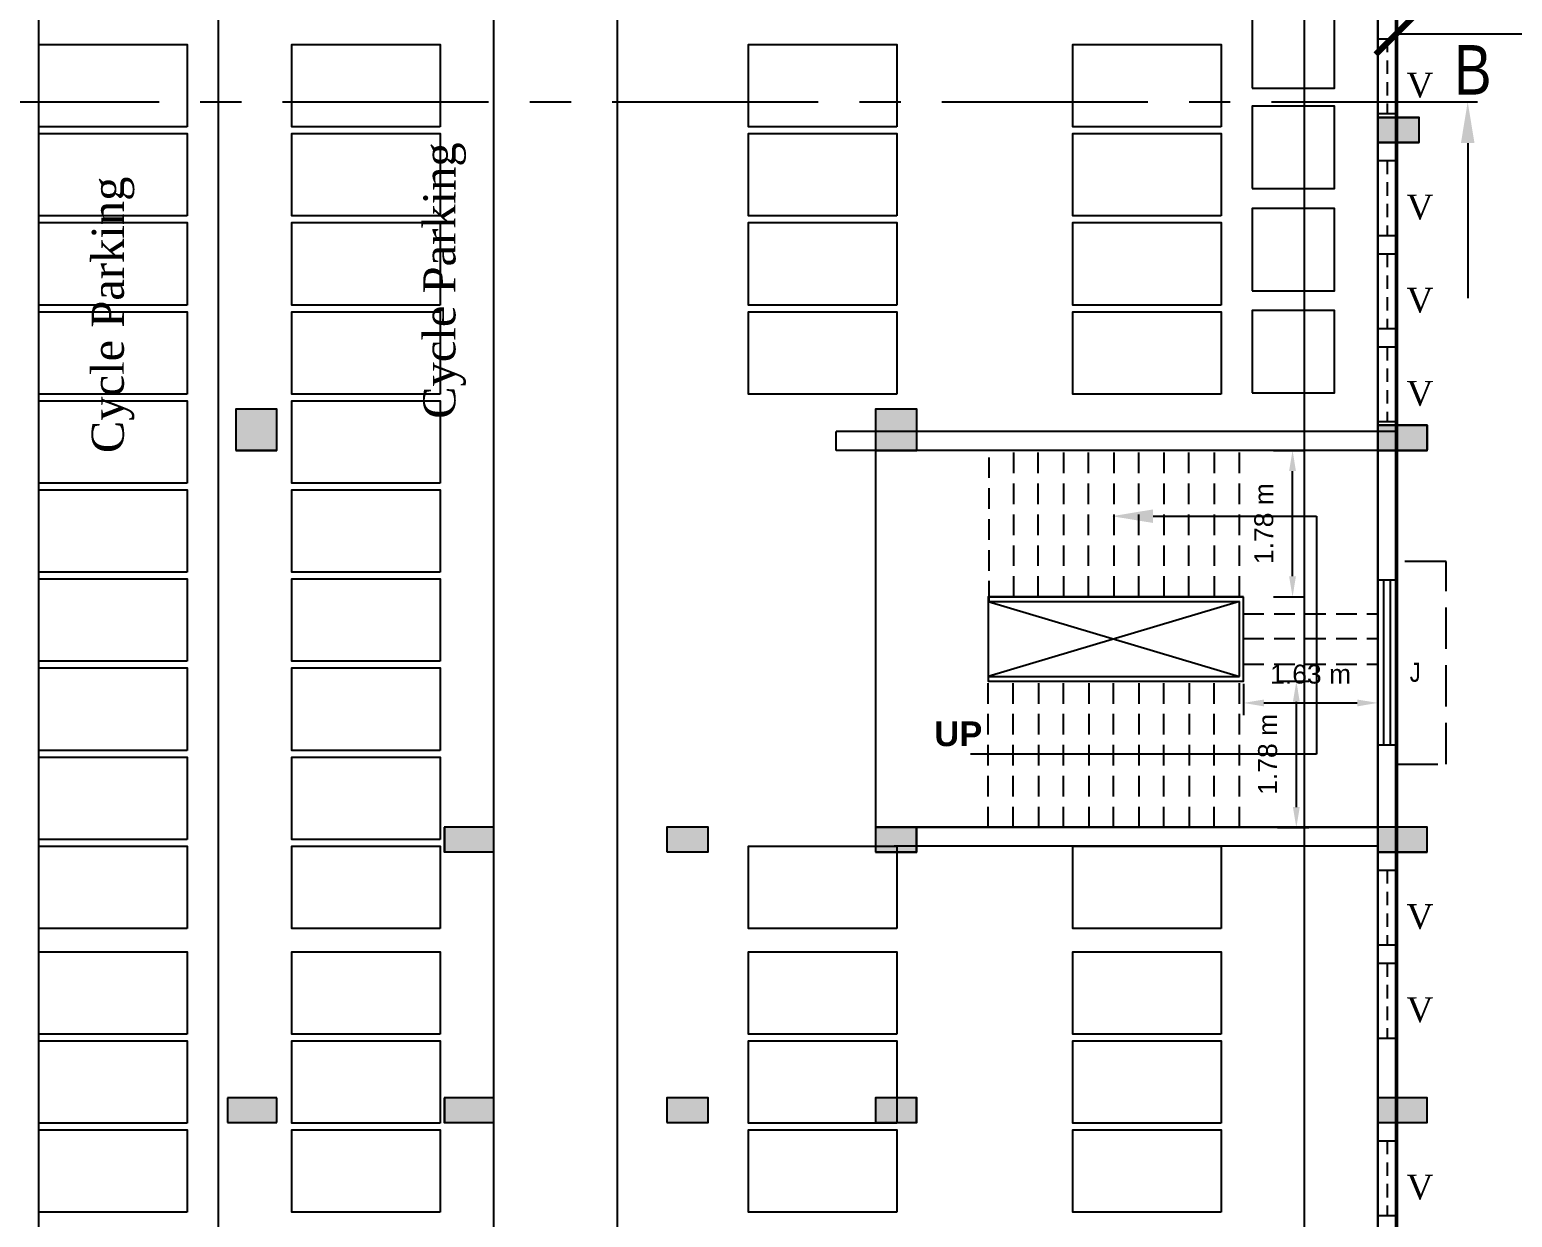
# Model space of a CAD drawing. Header units: metres. Extents: x 789 to 1127, y 8 to 183.
# Drawn here: x 826.56 to 844.56, y 93.57 to 107.98 of the extents above; entities that cross this region are included whole.
import ezdxf
from ezdxf import colors
from ezdxf.entities.mleader import LeaderData, LeaderLine
from ezdxf.math import Vec2, Vec3

# ---------------------------------------------------------------- set-up
doc = ezdxf.new("R2010")
doc.units = ezdxf.units.M
doc.header["$MEASUREMENT"] = 0
doc.header["$PDMODE"] = 96
for name, pattern in [('CABLIN', [0.35, 0.25, -0.1]), ('CENTER', [2, 1.25, -0.25, 0.25, -0.25]), ('HIDDEN', [0.375, 0.25, -0.125])]:
    doc.linetypes.add(name, pattern=pattern)
for name, color, linetype in [('Area', 3, 'Continuous'), ('Bldg', 44, 'Continuous'), ('BLK_1_FLR_0_DRINKING_WATER', 7, 'Continuous'), ('BLK_1_LVL_0_BLDG_FOOT_PRINT', 1, 'Continuous'), ('BLK_1_LVL_0_SIDE_SETBACK2', 102, 'Continuous'), ('C-ANNO-TABL', 10, 'Continuous'), ('ED', 30, 'Continuous'), ('norms', 4, 'Continuous'), ('PER_AISLE_WIDTH', 5, 'Continuous'), ('railing', 14, 'Continuous'), ('T E X T', 7, 'Continuous'), ('text', 7, 'Continuous'), ('TEXT1', 7, 'Continuous'), ('W A L L', 125, 'Continuous'), ('wall1', 125, 'Continuous')]:
    doc.layers.add(name, color=color, linetype=linetype)
for name, color, linetype, plot in [('BLK_1_COVERED_AREA', 140, 'Continuous', False), ('BLK_1_FLR_0_BLT_UP_AREA', 26, 'Continuous', False), ('BLK_1_MAX_HEIGHT_CAL_SET_BACK', 6, 'Continuous', False), ('TWO_WHEELER_PARKING', 2, 'Continuous', False)]:
    doc.layers.add(name, color=color, linetype=linetype, plot=plot)
doc.styles.add('GD', font='GOTHIC.TTF')
doc.styles.add('PDF Arial Bold', font='arialbd.ttf')
doc.styles.add('S', font='swiss.ttf')
doc.styles.get("Standard").update_dxf_attribs({"font": 'BOOKOS.TTF'})
doc.styles.add('style1', font='romantic.ttf')
doc.styles.add('swc', font='swissc.ttf', dxfattribs={"height": 250})
doc.dimstyles.new('Copy of 1-100-ID', dxfattribs={"dimtxt": 0.6, "dimasz": 0.5, "dimexe": 0, "dimexo": 0, "dimgap": 0.15, "dimtad": 1, "dimzin": 3, "dimdsep": 46, "dimtxsty": 'GD', "dimblk": 'ARCHTICK', "dimcen": 0, "dimse1": 1, "dimse2": 1, "dimclrd": 252, "dimclrt": 3, "dimadec": 0, "dimazin": 0, "dimtfac": 1, "dimtix": 1, "dimtmove": 2, "dimatfit": 3, "dimldrblk": 'ARCHTICK', "dimfxl": 0, "dimtolj": 1, "dimtzin": 0, "dimarcsym": 0})
doc.dimstyles.new('METRIC', dxfattribs={"dimtxt": 0.45, "dimasz": 0.25, "dimexe": 0.15, "dimexo": 0.15, "dimgap": 0.15, "dimtad": 1, "dimzin": 0, "dimdsep": 46, "dimtxsty": 'S', "dimcen": 0, "dimclrd": 1, "dimclre": 1, "dimclrt": 5, "dimadec": 0, "dimazin": 2, "dimtfac": 1, "dimtix": 1, "dimtofl": 0, "dimtmove": 1, "dimatfit": 0, "dimfxl": 0, "dimtolj": 1, "dimtzin": 0, "dimarcsym": 0})
doc.dimstyles.new('STANDARD$0', dxfattribs={"dimtxt": 7, "dimasz": 3, "dimexe": 3, "dimexo": 1, "dimgap": 1.5, "dimtad": 1, "dimdec": 1, "dimzin": 1, "dimdsep": 46, "dimlunit": 4, "dimtxsty": 'Standard', "dimblk": 'OBLIQUE', "dimcen": 0.09375, "dimdle": 1, "dimclrd": 8, "dimclre": 8, "dimclrt": 7, "dimadec": 1, "dimazin": 0, "dimtfac": 1, "dimtdec": 1, "dimtix": 1, "dimtmove": 2, "dimatfit": 3, "dimldrblk": 'ARCHTICK', "dimfxl": 0, "dimfrac": 2, "dimtolj": 1, "dimtzin": 0, "dimarcsym": 0})

# ---------------------------------------------------------------- blocks, each defined once
blk = doc.blocks.new('*D311')
at = {"layer": 'Defpoints', "color": 0, "ltscale": 0.5}
for p in [(841.247, 102.876), (841.89, 102.876), (841.247, 101.099)]:
    blk.add_point(p, dxfattribs=at)
at = {"layer": 'ED', "color": 1, "lineweight": -2, "ltscale": 0.5}
for p, q in [((841.66, 102.876), (842.04, 102.876)), ((841.89, 101.349), (841.89, 102.626)), ((841.66, 101.099), (842.04, 101.099))]:
    blk.add_line(p, q, dxfattribs=at)
at = {"layer": 'ED', "color": 1, "ltscale": 0.5}
for points in [[(841.848, 102.626), (841.931, 102.626), (841.89, 102.876)], [(841.848, 101.349), (841.931, 101.349), (841.89, 101.099)]]:
    blk.add_solid(points, dxfattribs=at)
at = {"layer": 'ED', "lineweight": -2, "ltscale": 0.5, "insert": (841.542, 101.988), "char_height": 0.23, "attachment_point": 5, "rotation": 90, "style": 'S'}
blk.add_mtext('\\A1;1.78 m', dxfattribs=at)
blk = doc.blocks.new('*D312')
at = {"layer": 'Defpoints', "color": 0, "ltscale": 0.5}
for p in [(841.293, 100.893), (842.925, 100.893), (842.925, 99.813)]:
    blk.add_point(p, dxfattribs=at)
at = {"layer": 'ED', "color": 1, "lineweight": -2, "ltscale": 0.5}
for p, q in [((841.293, 100.043), (841.293, 99.663)), ((842.925, 100.043), (842.925, 99.663)), ((841.543, 99.813), (842.675, 99.813))]:
    blk.add_line(p, q, dxfattribs=at)
at = {"layer": 'ED', "color": 1, "ltscale": 0.5}
for points in [[(841.543, 99.854), (841.543, 99.771), (841.293, 99.813)], [(842.675, 99.854), (842.675, 99.771), (842.925, 99.813)]]:
    blk.add_solid(points, dxfattribs=at)
at = {"layer": 'ED', "lineweight": -2, "ltscale": 0.5, "insert": (842.109, 100.161), "char_height": 0.23, "attachment_point": 5, "style": 'S'}
blk.add_mtext('\\A1;1.63 m', dxfattribs=at)
blk = doc.blocks.new('*D321')
at = {"layer": 'Defpoints', "color": 0, "ltscale": 0.5}
for p in [(841.293, 100.077), (841.936, 100.077), (841.293, 98.3)]:
    blk.add_point(p, dxfattribs=at)
at = {"layer": 'ED', "color": 1, "lineweight": -2, "ltscale": 0.5}
for p, q in [((841.706, 100.077), (842.086, 100.077)), ((841.936, 98.55), (841.936, 99.827)), ((841.706, 98.3), (842.086, 98.3))]:
    blk.add_line(p, q, dxfattribs=at)
at = {"layer": 'ED', "color": 1, "ltscale": 0.5}
for points in [[(841.894, 99.827), (841.977, 99.827), (841.936, 100.077)], [(841.894, 98.55), (841.977, 98.55), (841.936, 98.3)]]:
    blk.add_solid(points, dxfattribs=at)
at = {"layer": 'ED', "lineweight": -2, "ltscale": 0.5, "insert": (841.588, 99.189), "char_height": 0.23, "attachment_point": 5, "rotation": 90, "style": 'S'}
blk.add_mtext('\\A1;1.78 m', dxfattribs=at)
blk = doc.blocks.new('_Oblique')
at = {"color": 0, "linetype": 'ByBlock', "lineweight": -2}
blk.add_line((-0.5, -0.5), (0.5, 0.5), dxfattribs=at)
blk = doc.blocks.new('*D324')
at = {"layer": 'Defpoints', "color": 0}
for p in [(842.061, 110.42), (842.061, 57.537), (853.541, 57.537)]:
    blk.add_point(p, dxfattribs=at)
at = {"layer": 'ED', "color": 0, "lineweight": -2}
for p, q in [((853.311, 110.42), (853.771, 110.42)), ((853.541, 110.42), (853.541, 57.537)), ((853.311, 57.537), (853.771, 57.537))]:
    blk.add_line(p, q, dxfattribs=at)
at = {"layer": 'ED', "color": 0, "lineweight": -2, "xscale": 0.23, "yscale": 0.23, "zscale": 0.23}
for p, rotation in [((853.541, 110.42), 90), ((853.541, 57.537), 270)]:
    blk.add_blockref('_Oblique', p, dxfattribs=dict(at, rotation=rotation))
at = {"layer": 'ED', "color": 0, "char_height": 0.23, "attachment_point": 5, "rotation": 90}
for s, insert in [('\\A1;52.88', (853.328, 83.978)), ('\\A1;[1.34]', (853.79, 83.978))]:
    blk.add_mtext(s, dxfattribs=dict(at, insert=insert))
blk = doc.blocks.new('*D327')
at = {"layer": 'Defpoints', "color": 0}
for p in [(842.096, 110.65), (854.904, 110.65), (842.096, 57.307)]:
    blk.add_point(p, dxfattribs=at)
at = {"layer": 'ED', "color": 0, "lineweight": -2}
for p, q in [((854.674, 110.65), (855.134, 110.65)), ((854.904, 57.307), (854.904, 110.65)), ((854.674, 57.307), (855.134, 57.307))]:
    blk.add_line(p, q, dxfattribs=at)
at = {"layer": 'ED', "color": 0, "lineweight": -2, "xscale": 0.23, "yscale": 0.23, "zscale": 0.23}
for p, rotation in [((854.904, 110.65), 90), ((854.904, 57.307), 270)]:
    blk.add_blockref('_Oblique', p, dxfattribs=dict(at, rotation=rotation))
at = {"layer": 'ED', "color": 0, "char_height": 0.23, "attachment_point": 5, "rotation": 90}
for s, insert in [('\\A1;53.34', (854.693, 83.978)), ('\\A1;[1.35]', (855.154, 83.978))]:
    blk.add_mtext(s, dxfattribs=dict(at, insert=insert))
blk = doc.blocks.new('45')
h = blk.add_hatch(color=143)
h.dxf.hatch_style = 1
h.paths.add_polyline_path([(11225.636, -3164.898), (11226.136, -3164.898), (11226.136, -3164.598), (11225.636, -3164.598)])
h = blk.add_hatch(color=143)
h.dxf.hatch_style = 1
h.paths.add_polyline_path([(11217.008, -3173.507), (11217.508, -3173.507), (11217.508, -3173.207), (11217.008, -3173.207)])
h = blk.add_hatch(color=143)
h.dxf.hatch_style = 1
h.paths.add_polyline_path([(11219.54, -3173.507), (11220.04, -3173.507), (11220.04, -3173.207), (11219.54, -3173.207)])
h = blk.add_hatch(color=143)
h.dxf.hatch_style = 1
h.paths.add_polyline_path([(11217.008, -3176.788), (11217.508, -3176.788), (11217.508, -3176.488), (11217.008, -3176.488)])
h = blk.add_hatch(color=143)
h.dxf.hatch_style = 1
h.paths.add_polyline_path([(11219.54, -3176.788), (11220.04, -3176.788), (11220.04, -3176.488), (11219.54, -3176.488)])
at = {"layer": 'C-ANNO-TABL'}
h = blk.add_hatch(color=240, dxfattribs=at)
h.dxf.hatch_style = 1
h.paths.add_polyline_path([(11225.636, -3168.335), (11225.636, -3168.635), (11226.237, -3168.635), (11226.237, -3168.335)])
h = blk.add_hatch(color=240, dxfattribs=at)
h.dxf.hatch_style = 1
h.paths.add_polyline_path([(11214.308, -3173.207), (11214.308, -3173.507), (11214.908, -3173.507), (11214.908, -3173.207)])
h = blk.add_hatch(color=240, dxfattribs=at)
h.dxf.hatch_style = 1
h.paths.add_polyline_path([(11225.636, -3173.207), (11225.636, -3173.507), (11226.237, -3173.507), (11226.237, -3173.207)])
h = blk.add_hatch(color=240, dxfattribs=at)
h.dxf.hatch_style = 1
h.paths.add_polyline_path([(11214.308, -3176.488), (11214.308, -3176.788), (11214.908, -3176.788), (11214.908, -3176.488)])
h = blk.add_hatch(color=240, dxfattribs=at)
h.dxf.hatch_style = 1
h.paths.add_polyline_path([(11225.636, -3176.488), (11225.636, -3176.788), (11226.237, -3176.788), (11226.237, -3176.488)])
for points in [[(11225.636, -3164.898), (11226.136, -3164.898), (11226.136, -3164.598), (11225.636, -3164.598)], [(11217.008, -3173.507), (11217.508, -3173.507), (11217.508, -3173.207), (11217.008, -3173.207)], [(11219.54, -3173.507), (11220.04, -3173.507), (11220.04, -3173.207), (11219.54, -3173.207)], [(11217.008, -3176.788), (11217.508, -3176.788), (11217.508, -3176.488), (11217.008, -3176.488)], [(11219.54, -3176.788), (11220.04, -3176.788), (11220.04, -3176.488), (11219.54, -3176.488)]]:
    blk.add_lwpolyline(points, close=True)
at = {"layer": 'C-ANNO-TABL', "color": 240}
for points in [[(11225.636, -3168.335), (11225.636, -3168.635), (11226.237, -3168.635), (11226.237, -3168.335)], [(11214.308, -3173.207), (11214.308, -3173.507), (11214.908, -3173.507), (11214.908, -3173.207)], [(11225.636, -3173.207), (11225.636, -3173.507), (11226.237, -3173.507), (11226.237, -3173.207)], [(11214.308, -3176.488), (11214.308, -3176.788), (11214.908, -3176.788), (11214.908, -3176.488)], [(11225.636, -3176.488), (11225.636, -3176.788), (11226.237, -3176.788), (11226.237, -3176.488)]]:
    blk.add_lwpolyline(points, close=True, dxfattribs=at)
blk = doc.blocks.new('369')
h = blk.add_hatch(color=143)
h.dxf.hatch_style = 1
h.paths.add_polyline_path([(11130.089, -3161.995), (11130.589, -3161.995), (11130.589, -3161.696), (11130.089, -3161.696)])
h = blk.add_hatch(color=85)
h.dxf.hatch_style = 1
h.paths.add_polyline_path([(11116.229, -3165.732), (11116.729, -3165.732), (11116.729, -3165.232), (11116.229, -3165.232)])
h = blk.add_hatch(color=85)
h.dxf.hatch_style = 1
h.paths.add_polyline_path([(11123.993, -3165.732), (11124.493, -3165.732), (11124.493, -3165.232), (11123.993, -3165.232)])
h = blk.add_hatch(color=143)
h.dxf.hatch_style = 1
h.paths.add_polyline_path([(11121.461, -3170.604), (11121.961, -3170.604), (11121.961, -3170.304), (11121.461, -3170.304)])
h = blk.add_hatch(color=143)
h.dxf.hatch_style = 1
h.paths.add_polyline_path([(11123.993, -3170.604), (11124.493, -3170.604), (11124.493, -3170.304), (11123.993, -3170.304)])
h = blk.add_hatch(color=143)
h.dxf.hatch_style = 1
h.paths.add_polyline_path([(11121.461, -3173.885), (11121.961, -3173.885), (11121.961, -3173.585), (11121.461, -3173.585)])
h = blk.add_hatch(color=143)
h.dxf.hatch_style = 1
h.paths.add_polyline_path([(11123.993, -3173.885), (11124.493, -3173.885), (11124.493, -3173.585), (11123.993, -3173.585)])
at = {"layer": 'C-ANNO-TABL'}
h = blk.add_hatch(color=240, dxfattribs=at)
h.dxf.hatch_style = 1
h.paths.add_polyline_path([(11130.089, -3165.432), (11130.089, -3165.732), (11130.689, -3165.732), (11130.689, -3165.432)])
h = blk.add_hatch(color=240, dxfattribs=at)
h.dxf.hatch_style = 1
h.paths.add_polyline_path([(11118.761, -3170.304), (11118.761, -3170.604), (11119.361, -3170.604), (11119.361, -3170.304)])
h = blk.add_hatch(color=240, dxfattribs=at)
h.dxf.hatch_style = 1
h.paths.add_polyline_path([(11130.089, -3170.304), (11130.089, -3170.604), (11130.689, -3170.604), (11130.689, -3170.304)])
h = blk.add_hatch(color=240, dxfattribs=at)
h.dxf.hatch_style = 1
h.paths.add_polyline_path([(11118.761, -3173.585), (11118.761, -3173.885), (11119.361, -3173.885), (11119.361, -3173.585)])
h = blk.add_hatch(color=240, dxfattribs=at)
h.dxf.hatch_style = 1
h.paths.add_polyline_path([(11130.089, -3173.585), (11130.089, -3173.885), (11130.689, -3173.885), (11130.689, -3173.585)])
for points in [[(11130.089, -3161.995), (11130.589, -3161.995), (11130.589, -3161.696), (11130.089, -3161.696)], [(11116.229, -3165.732), (11116.729, -3165.732), (11116.729, -3165.232), (11116.229, -3165.232)], [(11123.993, -3165.732), (11124.493, -3165.732), (11124.493, -3165.232), (11123.993, -3165.232)], [(11121.461, -3170.604), (11121.961, -3170.604), (11121.961, -3170.304), (11121.461, -3170.304)], [(11123.993, -3170.604), (11124.493, -3170.604), (11124.493, -3170.304), (11123.993, -3170.304)], [(11121.461, -3173.885), (11121.961, -3173.885), (11121.961, -3173.585), (11121.461, -3173.585)], [(11123.993, -3173.885), (11124.493, -3173.885), (11124.493, -3173.585), (11123.993, -3173.585)]]:
    blk.add_lwpolyline(points, close=True)
at = {"layer": 'C-ANNO-TABL', "color": 240}
for points in [[(11130.089, -3165.432), (11130.089, -3165.732), (11130.689, -3165.732), (11130.689, -3165.432)], [(11118.761, -3170.304), (11118.761, -3170.604), (11119.361, -3170.604), (11119.361, -3170.304)], [(11130.089, -3170.304), (11130.089, -3170.604), (11130.689, -3170.604), (11130.689, -3170.304)], [(11118.761, -3173.585), (11118.761, -3173.885), (11119.361, -3173.885), (11119.361, -3173.585)], [(11130.089, -3173.585), (11130.089, -3173.885), (11130.689, -3173.885), (11130.689, -3173.585)]]:
    blk.add_lwpolyline(points, close=True, dxfattribs=at)
blk = doc.blocks.new('_ArchTick')
at = {"color": 0, "linetype": 'ByBlock', "const_width": 0.15}
blk.add_lwpolyline([(-0.5, -0.5), (0.5, 0.5)], dxfattribs=at)
blk = doc.blocks.new('*D128')
at = {"layer": 'Area', "color": 252, "lineweight": -2}
blk.add_line((843.15, 107.929), (849.229, 107.929), dxfattribs=at)
at = {"layer": 'Defpoints', "color": 0}
for p in [(843.15, 108.522), (849.229, 107.929), (849.229, 107.548)]:
    blk.add_point(p, dxfattribs=at)
at = {"layer": 'Area', "color": 252, "lineweight": -2, "xscale": 0.5, "yscale": 0.5, "zscale": 0.5, "rotation": 180}
blk.add_blockref('_ArchTick', (843.15, 107.929), dxfattribs=at)
at = {"layer": 'Area', "color": 252, "lineweight": -2, "xscale": 0.5, "yscale": 0.5, "zscale": 0.5}
blk.add_blockref('_ArchTick', (849.229, 107.929), dxfattribs=at)
at = {"layer": 'Area', "color": 3, "insert": (846.19, 108.394), "char_height": 0.6, "attachment_point": 5, "style": 'GD'}
blk.add_mtext('\\A1;6.08', dxfattribs=at)
blk = doc.blocks.new('*D138')
at = {"layer": 'BLK_1_MAX_HEIGHT_CAL_SET_BACK', "color": 0, "lineweight": -2}
for p, q in [((854.275, 116.653), (828.671, 116.653)), ((828.851, 116.653), (828.851, 87.379)), ((828.851, 57.307), (828.851, 86.58)), ((828.914, 57.307), (829.031, 57.307))]:
    blk.add_line(p, q, dxfattribs=at)
at = {"layer": 'Defpoints', "color": 0}
for p in [(828.851, 116.653), (854.338, 116.653), (828.851, 57.307)]:
    blk.add_point(p, dxfattribs=at)
at = {"layer": 'BLK_1_MAX_HEIGHT_CAL_SET_BACK', "color": 0, "lineweight": -2, "xscale": 0.18, "yscale": 0.18, "zscale": 0.18}
for p, rotation in [((828.851, 116.653), 90), ((828.851, 57.307), 270)]:
    blk.add_blockref('_Oblique', p, dxfattribs=dict(at, rotation=rotation))
at = {"layer": 'BLK_1_MAX_HEIGHT_CAL_SET_BACK', "color": 0, "char_height": 0.18, "attachment_point": 5}
for s, insert in [('\\A1;59.3457', (828.851, 87.165)), ('\\A1;[1.51]', (828.851, 86.765))]:
    blk.add_mtext(s, dxfattribs=dict(at, insert=insert))

msp = doc.modelspace()

# ---------------------------------------------------------------- hatches: boundary and pattern name
h = msp.add_hatch(color=256)
h.dxf.hatch_style = 1
h.paths.add_polyline_path([(842.92476, 106.61088), (843.42476, 106.61088), (843.42476, 106.91086), (842.92476, 106.91086)])
h = msp.add_hatch(color=256)
h.dxf.hatch_style = 1
h.paths.add_polyline_path([(829.06459, 102.87587), (829.56459, 102.87587), (829.56459, 103.37587), (829.06459, 103.37587)])
h = msp.add_hatch(color=256)
h.dxf.hatch_style = 1
h.paths.add_polyline_path([(836.82899, 102.87587), (837.32899, 102.87587), (837.32899, 103.37587), (836.82899, 103.37587)])
h = msp.add_hatch(color=256)
h.dxf.hatch_style = 1
h.paths.add_polyline_path([(836.82899, 98.00389), (837.32899, 98.00389), (837.32899, 98.30387), (836.82899, 98.30387)])
h = msp.add_hatch(color=256)
h.dxf.hatch_style = 1
h.paths.add_polyline_path([(836.82899, 98.00389), (837.32899, 98.00389), (837.32899, 98.30387), (836.82899, 98.30387)])
h = msp.add_hatch(color=240)
h.dxf.hatch_style = 1
h.paths.add_polyline_path([(842.92476, 98.30387), (842.92476, 98.00389), (843.52522, 98.00389), (843.52522, 98.30387)])
h = msp.add_hatch(color=240)
h.dxf.hatch_style = 1
h.paths.add_polyline_path([(828.9639, 95.02244), (828.9639, 94.72247), (829.56436, 94.72247), (829.56436, 95.02244)])
h = msp.add_hatch(color=256)
h.dxf.hatch_style = 1
h.paths.add_polyline_path([(836.82876, 94.72247), (837.32876, 94.72247), (837.32876, 95.02244), (836.82876, 95.02244)])
h = msp.add_hatch(color=240)
h.dxf.hatch_style = 1
h.paths.add_polyline_path([(842.92476, 95.02244), (842.92476, 94.72247), (843.52522, 94.72247), (843.52522, 95.02244)])

# ---------------------------------------------------------------- linework, layer by layer
at = {"layer": 'Area'}
msp.add_lwpolyline([(823.00999, 110.64966), (843.15033, 110.64966), (843.15033, 57.30966), (823.00999, 57.30966)], close=True, dxfattribs=at)
at = {"layer": 'Bldg'}
msp.add_lwpolyline([(841.29297, 101.09949), (838.19575, 101.09949), (838.19575, 100.07675), (841.29297, 100.07675)], close=True, dxfattribs=at)
at = {"layer": 'BLK_1_COVERED_AREA', "ltscale": 400}
msp.add_lwpolyline([(823.00999, 110.64966), (843.15033, 110.64966), (843.15033, 57.30966), (823.00999, 57.30966)], close=True, dxfattribs=at)
at = {"layer": 'BLK_1_FLR_0_BLT_UP_AREA', "color": 26, "linetype": 'Continuous'}
msp.add_lwpolyline([(823.00999, 110.64966), (843.15033, 110.64966), (843.15033, 57.30966), (823.00999, 57.30966)], close=True, dxfattribs=at)
at = {"layer": 'BLK_1_FLR_0_DRINKING_WATER'}
for points in [[(841.39869, 107.27214), (842.39869, 107.27214), (842.39869, 108.27214), (841.39869, 108.27214)], [(841.39869, 106.05197), (842.39869, 106.05197), (842.39869, 107.05197), (841.39869, 107.05197)], [(841.39869, 104.81225), (842.39869, 104.81225), (842.39869, 105.81225), (841.39869, 105.81225)], [(841.39869, 103.57392), (842.39869, 103.57392), (842.39869, 104.57392), (841.39869, 104.57392)]]:
    msp.add_lwpolyline(points, close=True, dxfattribs=at)
at = {"layer": 'BLK_1_LVL_0_BLDG_FOOT_PRINT', "ltscale": 400}
msp.add_lwpolyline([(823.00999, 110.64966), (843.15033, 110.64966), (843.15033, 57.30966), (823.00999, 57.30966)], close=True, dxfattribs=at)
at = {"layer": 'BLK_1_LVL_0_SIDE_SETBACK2'}
msp.add_lwpolyline([(843.15033, 110.64966), (849.22879, 110.64966), (849.22879, 57.30966), (843.15033, 57.30966)], close=True, dxfattribs=at)
at = {"layer": 'norms'}
msp.add_lwpolyline([(836.82876, 98.30386), (842.92476, 98.30386), (842.92476, 102.87586), (836.82876, 102.87586)], close=True, dxfattribs=at)
at = {"layer": 'PER_AISLE_WIDTH'}
msp.add_lwpolyline([(842.02879, 49.6026), (846.52879, 49.6026), (846.52879, 114.74248), (842.02879, 114.74248)], close=True, dxfattribs=at)
at = {"layer": 'railing', "linetype": 'HIDDEN'}
for points in [[(838.20724, 101.04203), (838.20724, 102.87587)], [(838.50602, 101.09949), (838.50602, 102.87587)], [(838.8048, 101.09949), (838.8048, 102.87587)], [(839.11507, 101.09949), (839.11507, 102.87587)], [(839.41385, 101.09949), (839.41385, 102.87587)], [(839.72412, 101.09949), (839.72412, 102.87587)], [(840.02289, 101.09949), (840.02289, 102.87587)], [(840.33316, 101.09949), (840.33316, 102.87587)], [(840.63194, 101.09949), (840.63194, 102.87587)], [(840.94221, 101.09949), (840.94221, 102.87587)], [(841.24701, 101.09949), (841.24701, 102.87587)], [(841.29297, 100.89264), (842.92476, 100.89264)], [(841.29297, 100.59387), (842.92476, 100.59387)], [(841.29297, 100.2836), (842.92476, 100.2836)], [(838.19575, 98.30387), (838.19575, 100.07675)], [(838.50055, 98.30387), (838.50055, 100.07675)], [(838.81082, 98.30387), (838.81082, 100.07675)], [(839.1096, 98.30387), (839.1096, 100.07675)], [(839.41987, 98.30387), (839.41987, 100.07675)], [(839.71865, 98.30387), (839.71865, 100.07675)], [(840.02892, 98.30387), (840.02892, 100.07675)], [(840.32769, 98.30387), (840.32769, 100.07675)], [(840.63796, 98.30387), (840.63796, 100.07675)], [(840.93674, 98.30387), (840.93674, 100.07675)], [(841.24701, 98.30387), (841.24701, 100.07675)]]:
    msp.add_lwpolyline(points, dxfattribs=at)
at = {"layer": 'TWO_WHEELER_PARKING', "linetype": 'Continuous'}
for points in [[(828.47615, 106.80031), (826.67615, 106.80031), (826.67615, 107.80031), (828.47615, 107.80031)], [(831.54744, 106.80031), (829.74744, 106.80031), (829.74744, 107.80031), (831.54744, 107.80031)], [(837.08808, 106.80031), (835.28808, 106.80031), (835.28808, 107.80031), (837.08808, 107.80031)], [(841.02312, 106.80031), (839.22312, 106.80031), (839.22312, 107.80031), (841.02312, 107.80031)], [(828.47615, 105.71985), (826.67615, 105.71985), (826.67615, 106.71985), (828.47615, 106.71985)], [(831.54744, 105.71985), (829.74744, 105.71985), (829.74744, 106.71985), (831.54744, 106.71985)], [(837.08808, 105.71985), (835.28808, 105.71985), (835.28808, 106.71985), (837.08808, 106.71985)], [(841.02312, 105.71985), (839.22312, 105.71985), (839.22312, 106.71985), (841.02312, 106.71985)], [(828.47615, 104.63939), (826.67615, 104.63939), (826.67615, 105.63939), (828.47615, 105.63939)], [(831.54744, 104.63939), (829.74744, 104.63939), (829.74744, 105.63939), (831.54744, 105.63939)], [(837.08808, 104.63939), (835.28808, 104.63939), (835.28808, 105.63939), (837.08808, 105.63939)], [(841.02312, 104.63939), (839.22312, 104.63939), (839.22312, 105.63939), (841.02312, 105.63939)], [(828.47615, 103.55893), (826.67615, 103.55893), (826.67615, 104.55893), (828.47615, 104.55893)], [(831.54744, 103.55893), (829.74744, 103.55893), (829.74744, 104.55893), (831.54744, 104.55893)], [(837.08808, 103.55893), (835.28808, 103.55893), (835.28808, 104.55893), (837.08808, 104.55893)], [(841.02312, 103.55893), (839.22312, 103.55893), (839.22312, 104.55893), (841.02312, 104.55893)], [(828.47615, 102.47846), (826.67615, 102.47846), (826.67615, 103.47846), (828.47615, 103.47846)], [(831.54744, 102.47846), (829.74744, 102.47846), (829.74744, 103.47846), (831.54744, 103.47846)], [(828.47615, 101.398), (826.67615, 101.398), (826.67615, 102.398), (828.47615, 102.398)], [(831.54744, 101.398), (829.74744, 101.398), (829.74744, 102.398), (831.54744, 102.398)], [(828.47615, 100.31754), (826.67615, 100.31754), (826.67615, 101.31754), (828.47615, 101.31754)], [(831.54744, 100.31754), (829.74744, 100.31754), (829.74744, 101.31754), (831.54744, 101.31754)], [(828.47615, 99.23708), (826.67615, 99.23708), (826.67615, 100.23708), (828.47615, 100.23708)], [(831.54744, 99.23708), (829.74744, 99.23708), (829.74744, 100.23708), (831.54744, 100.23708)], [(828.47615, 98.15662), (826.67615, 98.15662), (826.67615, 99.15662), (828.47615, 99.15662)], [(831.54744, 98.15662), (829.74744, 98.15662), (829.74744, 99.15662), (831.54744, 99.15662)], [(828.47615, 97.07616), (826.67615, 97.07616), (826.67615, 98.07616), (828.47615, 98.07616)], [(831.54744, 97.07616), (829.74744, 97.07616), (829.74744, 98.07616), (831.54744, 98.07616)], [(837.08808, 97.07616), (835.28808, 97.07616), (835.28808, 98.07616), (837.08808, 98.07616)], [(841.02312, 97.07616), (839.22312, 97.07616), (839.22312, 98.07616), (841.02312, 98.07616)], [(828.47615, 95.79458), (826.67615, 95.79458), (826.67615, 96.79458), (828.47615, 96.79458)], [(831.54744, 95.79458), (829.74744, 95.79458), (829.74744, 96.79458), (831.54744, 96.79458)], [(837.08808, 95.79458), (835.28808, 95.79458), (835.28808, 96.79458), (837.08808, 96.79458)], [(841.02312, 95.79458), (839.22312, 95.79458), (839.22312, 96.79458), (841.02312, 96.79458)], [(828.47615, 94.71412), (826.67615, 94.71412), (826.67615, 95.71412), (828.47615, 95.71412)], [(831.54744, 94.71412), (829.74744, 94.71412), (829.74744, 95.71412), (831.54744, 95.71412)], [(837.08808, 94.71412), (835.28808, 94.71412), (835.28808, 95.71412), (837.08808, 95.71412)], [(841.02312, 94.71412), (839.22312, 94.71412), (839.22312, 95.71412), (841.02312, 95.71412)], [(828.47615, 93.63366), (826.67615, 93.63366), (826.67615, 94.63366), (828.47615, 94.63366)], [(831.54744, 93.63366), (829.74744, 93.63366), (829.74744, 94.63366), (831.54744, 94.63366)], [(837.08808, 93.63366), (835.28808, 93.63366), (835.28808, 94.63366), (837.08808, 94.63366)], [(841.02312, 93.63366), (839.22312, 93.63366), (839.22312, 94.63366), (841.02312, 94.63366)]]:
    msp.add_lwpolyline(points, close=True, dxfattribs=at)
at = {"layer": 'W A L L', "lineweight": 50}
msp.add_line((843.15033, 110.64966), (843.15033, 57.30966), dxfattribs=at)
at = {"layer": 'W A L L', "lineweight": -3, "ltscale": 0.5}
for p, q in [((826.67615, 71.0533), (826.67615, 110.41967)), ((832.19682, 70.41364), (832.19682, 110.41967)), ((833.69682, 70.7255), (833.69682, 110.41967))]:
    msp.add_line(p, q, dxfattribs=at)
at = {"layer": 'W A L L'}
for p, q in [((842.92476, 57.53687), (842.92476, 110.41967)), ((842.92476, 110.41967), (842.92476, 57.53687)), ((842.92476, 110.41967), (842.92476, 57.53687)), ((826.67615, 107.41967), (826.67615, 108.41967)), ((832.19682, 107.41967), (832.19682, 108.41967)), ((842.92476, 107.86996), (843.15476, 107.86996)), ((842.92476, 106.95996), (842.92476, 107.86996)), ((842.92476, 107.86996), (843.15476, 107.86996)), ((843.15476, 107.86996), (843.15476, 106.95996)), ((843.15476, 107.86996), (843.15476, 106.95996)), ((826.67615, 106.41967), (826.67615, 107.41967)), ((832.19682, 106.41967), (832.19682, 107.41967)), ((843.15476, 106.95996), (842.92476, 106.95996)), ((843.15476, 106.95996), (842.92476, 106.95996)), ((843.42476, 106.91086), (842.92476, 106.91086)), ((842.92476, 106.91086), (842.92476, 106.61088)), ((843.42476, 106.61088), (843.42476, 106.91086)), ((842.92476, 106.61088), (843.42476, 106.61088)), ((826.67615, 105.41967), (826.67615, 106.41967)), ((832.19682, 105.41967), (832.19682, 106.41967)), ((833.69682, 105.41967), (833.69682, 106.41967)), ((842.92476, 106.39098), (843.15476, 106.39098)), ((842.92476, 105.48098), (842.92476, 106.39098)), ((842.92476, 106.39098), (843.15476, 106.39098)), ((843.15476, 106.39098), (843.15476, 105.48098)), ((843.15476, 106.39098), (843.15476, 105.48098)), ((843.15476, 105.48098), (842.92476, 105.48098)), ((843.15476, 105.48098), (842.92476, 105.48098)), ((826.67615, 104.41967), (826.67615, 105.41967)), ((832.19682, 104.41967), (832.19682, 105.41967)), ((833.69682, 104.41967), (833.69682, 105.41967)), ((842.92476, 105.26107), (843.15476, 105.26107)), ((842.92476, 104.35107), (842.92476, 105.26107)), ((842.92476, 105.26107), (843.15476, 105.26107)), ((843.15476, 105.26107), (843.15476, 104.35107)), ((843.15476, 105.26107), (843.15476, 104.35107)), ((826.67615, 103.41967), (826.67615, 104.41967)), ((832.19682, 103.41967), (832.19682, 104.41967)), ((833.69682, 103.41967), (833.69682, 104.41967)), ((843.15476, 104.35107), (842.92476, 104.35107)), ((843.15476, 104.35107), (842.92476, 104.35107)), ((842.92476, 104.13116), (843.15476, 104.13116)), ((842.92476, 103.22116), (842.92476, 104.13116)), ((842.92476, 104.13116), (843.15476, 104.13116)), ((843.15476, 104.13116), (843.15476, 103.22116)), ((843.15476, 104.13116), (843.15476, 103.22116)), ((826.67615, 102.41967), (826.67615, 103.41967)), ((829.56459, 103.37587), (829.06459, 103.37587)), ((829.06459, 103.37587), (829.06459, 102.87587)), ((829.56459, 102.87587), (829.56459, 103.37587)), ((832.19682, 102.41967), (832.19682, 103.41967)), ((833.69682, 102.41967), (833.69682, 103.41967)), ((837.32899, 103.37587), (836.82899, 103.37587)), ((836.82899, 103.37587), (836.82899, 102.87587)), ((837.32899, 102.87587), (837.32899, 103.37587)), ((843.15336, 103.10447), (836.82876, 103.10447)), ((843.15476, 103.22116), (842.92476, 103.22116)), ((843.15476, 103.22116), (842.92476, 103.22116)), ((843.52776, 103.18297), (842.9273, 103.18297)), ((843.52776, 102.88299), (843.52776, 103.18297)), ((829.06459, 102.87587), (829.56459, 102.87587)), ((843.15336, 102.87587), (836.82876, 102.87587)), ((836.82899, 102.87587), (837.32899, 102.87587)), ((826.67615, 101.41967), (826.67615, 102.41967)), ((832.19682, 101.41967), (832.19682, 102.41967)), ((833.69682, 101.41967), (833.69682, 102.41967)), ((826.67615, 100.41967), (826.67615, 101.41967)), ((832.19682, 100.41967), (832.19682, 101.41967)), ((833.69682, 100.41967), (833.69682, 101.41967)), ((826.67615, 99.41967), (826.67615, 100.41967)), ((832.19682, 99.41967), (832.19682, 100.41967)), ((833.69682, 99.41967), (833.69682, 100.41967)), ((826.67615, 98.41967), (826.67615, 99.41967)), ((832.19682, 98.41967), (832.19682, 99.41967)), ((833.69682, 98.41967), (833.69682, 99.41967)), ((826.67615, 97.41967), (826.67615, 98.41967)), ((843.15336, 98.30387), (836.82876, 98.30387)), ((837.32899, 98.30387), (836.82899, 98.30387)), ((836.82899, 98.30387), (836.82899, 98.00389)), ((837.32899, 98.30387), (836.82899, 98.30387)), ((836.82899, 98.30387), (836.82899, 98.00389)), ((837.32899, 98.00389), (837.32899, 98.30387)), ((837.32899, 98.00389), (837.32899, 98.30387)), ((842.92476, 98.30387), (842.92476, 98.00389)), ((843.52522, 98.30387), (842.92476, 98.30387)), ((843.52522, 98.00389), (843.52522, 98.30387)), ((842.92476, 98.07527), (837.05736, 98.07527)), ((832.19682, 97.00528), (832.19682, 98.00528)), ((833.69682, 97.00528), (833.69682, 98.00528)), ((836.82899, 98.00389), (837.32899, 98.00389)), ((836.82899, 98.00389), (837.32899, 98.00389)), ((842.92476, 98.00389), (843.52522, 98.00389)), ((842.92476, 97.78399), (843.15476, 97.78399)), ((842.92476, 96.87399), (842.92476, 97.78399)), ((842.92476, 97.78399), (843.15476, 97.78399)), ((843.15476, 97.78399), (843.15476, 96.87399)), ((843.15476, 97.78399), (843.15476, 96.87399)), ((826.67615, 96.41967), (826.67615, 97.41967)), ((832.19682, 96.00528), (832.19682, 97.00528)), ((833.69682, 96.00528), (833.69682, 97.00528)), ((843.15476, 96.87399), (842.92476, 96.87399)), ((843.15476, 96.87399), (842.92476, 96.87399)), ((842.92476, 96.65408), (843.15476, 96.65408)), ((842.92476, 95.74408), (842.92476, 96.65408)), ((842.92476, 96.65408), (843.15476, 96.65408)), ((843.15476, 96.65408), (843.15476, 95.74408)), ((843.15476, 96.65408), (843.15476, 95.74408)), ((826.67615, 95.41967), (826.67615, 96.41967)), ((832.19682, 95.00528), (832.19682, 96.00528)), ((833.69682, 95.00528), (833.69682, 96.00528)), ((843.15476, 95.74408), (842.92476, 95.74408)), ((843.15476, 95.74408), (842.92476, 95.74408)), ((826.67615, 94.41967), (826.67615, 95.41967)), ((828.9639, 95.02244), (828.9639, 94.72247)), ((829.56436, 95.02244), (828.9639, 95.02244)), ((829.56436, 94.72247), (829.56436, 95.02244)), ((837.32876, 95.02244), (836.82876, 95.02244)), ((836.82876, 95.02244), (836.82876, 94.72247)), ((837.32876, 94.72247), (837.32876, 95.02244)), ((842.92476, 95.02244), (842.92476, 94.72247)), ((843.52522, 95.02244), (842.92476, 95.02244)), ((843.52522, 94.72247), (843.52522, 95.02244)), ((828.9639, 94.72247), (829.56436, 94.72247)), ((836.82876, 94.72247), (837.32876, 94.72247)), ((842.92476, 94.72247), (843.52522, 94.72247)), ((842.92476, 94.50256), (843.15476, 94.50256)), ((842.92476, 93.59256), (842.92476, 94.50256)), ((842.92476, 94.50256), (843.15476, 94.50256)), ((843.15476, 94.50256), (843.15476, 93.59256)), ((843.15476, 94.50256), (843.15476, 93.59256)), ((826.67615, 93.41967), (826.67615, 94.41967)), ((843.15476, 93.59256), (842.92476, 93.59256)), ((843.15476, 93.59256), (842.92476, 93.59256))]:
    msp.add_line(p, q, dxfattribs=at)
at = {"layer": 'W A L L', "linetype": 'HIDDEN', "ltscale": 0.65}
for p, q in [((843.03976, 107.86996), (843.03976, 106.95996)), ((843.03976, 106.39098), (843.03976, 105.48098)), ((843.03976, 105.26107), (843.03976, 104.35107)), ((843.03976, 104.13116), (843.03976, 103.22116)), ((843.03976, 97.78399), (843.03976, 96.87399)), ((843.03976, 96.65408), (843.03976, 95.74408)), ((843.03976, 94.50256), (843.03976, 93.59256))]:
    msp.add_line(p, q, dxfattribs=at)
at = {"layer": 'W A L L', "linetype": 'CENTER', "ltscale": 2}
msp.add_line((821.63432, 107.10484), (844.2683, 107.10484), dxfattribs=at)
at = {"layer": 'W A L L', "lineweight": -2, "ltscale": 0.5}
for p, q in [((836.35328, 102.87587), (836.35328, 103.10587)), ((837.32899, 103.10587), (836.35328, 103.10587)), ((837.32899, 102.87587), (836.35328, 102.87587)), ((842.18135, 102.07802), (842.18135, 99.19031)), ((843.15224, 101.3019), (842.92476, 101.3019)), ((842.9985, 99.3019), (842.9985, 101.3019)), ((843.0785, 99.3019), (843.0785, 101.3019)), ((842.18135, 99.19031), (837.98212, 99.19031)), ((843.15224, 99.3019), (842.92476, 99.3019))]:
    msp.add_line(p, q, dxfattribs=at)
at = {"layer": 'W A L L', "lineweight": -3}
for points in [[(838.19575, 101.09949), (840.98817, 101.09949)], [(838.19575, 101.04203), (840.94221, 101.04203)], [(838.50055, 101.09949), (841.29297, 101.09949)], [(838.50055, 101.04203), (841.24701, 101.04203)], [(841.24701, 100.13421), (841.24701, 101.04203)], [(841.29297, 100.07675), (841.29297, 101.09949)], [(838.19575, 100.13421), (841.24701, 100.13421)], [(838.19575, 100.07675), (841.29297, 100.07675)]]:
    msp.add_lwpolyline(points, dxfattribs=at)
at = {"layer": 'wall1'}
for p, q in [((843.15336, 103.10447), (836.82876, 103.10447)), ((843.15336, 102.87587), (836.82876, 102.87587)), ((838.19575, 101.04203), (838.19575, 100.07675)), ((838.19575, 101.04203), (841.24701, 100.13421)), ((841.24701, 101.04203), (838.19575, 100.13421)), ((843.15336, 98.30387), (836.82876, 98.30387)), ((842.92476, 98.07527), (837.05736, 98.07527))]:
    msp.add_line(p, q, dxfattribs=at)
at = {"layer": 'wall1', "lineweight": -2, "ltscale": 0.5}
for p, q in [((842.18135, 102.07802), (842.18135, 99.19031)), ((843.15224, 101.30051), (842.92476, 101.30051)), ((842.9985, 99.30051), (842.9985, 101.30051)), ((843.0785, 99.30051), (843.0785, 101.30051)), ((842.18135, 99.19031), (837.98212, 99.19031)), ((843.15224, 99.30051), (842.92476, 99.30051))]:
    msp.add_line(p, q, dxfattribs=at)
at = {"layer": 'wall1', "linetype": 'CABLIN', "lineweight": -2, "ltscale": 2}
for p, q in [((843.75224, 101.53051), (843.15224, 101.53051)), ((843.75224, 101.30051), (843.75224, 101.53051)), ((843.75224, 99.07051), (843.75224, 101.30051)), ((843.15224, 99.07051), (843.75224, 99.07051))]:
    msp.add_line(p, q, dxfattribs=at)

# ---------------------------------------------------------------- block references
at = {"lineweight": -3}
for name, p in [('45', (-10382.71166, 3271.51181)), ('369', (-10287.16416, 3268.60914))]:
    msp.add_blockref(name, p, dxfattribs=at)

# ---------------------------------------------------------------- texts
at = {"layer": 'T E X T', "lineweight": -2, "ltscale": 0.9, "insert": (844.07684, 107.49238), "char_height": 0.6, "attachment_point": 5, "style": 'swc'}
msp.add_mtext('\\A1;B', dxfattribs=at)
at = {"layer": 'T E X T', "linetype": 'CABLIN', "lineweight": -2, "ltscale": 2, "insert": (843.37837, 100.18395), "char_height": 0.23, "attachment_point": 5, "style": 'swc'}
msp.add_mtext('\\A1;J', dxfattribs=at)
at = {"layer": 'text', "linetype": 'CABLIN', "lineweight": -2, "ltscale": 2, "insert": (843.37837, 100.18257), "char_height": 0.23, "attachment_point": 5, "style": 'swc'}
msp.add_mtext('\\A1;J', dxfattribs=at)
at = {"layer": 'text', "insert": (837.54257, 99.28418), "char_height": 0.3, "attachment_point": 7, "style": 'PDF Arial Bold'}
msp.add_mtext('UP', dxfattribs=at)
at = {"layer": 'TEXT1'}
for p in [(843.2717, 107.15777), (843.2717, 105.67878), (843.2717, 104.54887), (843.2717, 103.41897), (843.2717, 97.07179), (843.2717, 95.94189), (843.2717, 93.79037)]:
    msp.add_text('V', height=0.3, dxfattribs=at).set_placement(p)
at = {"layer": 'TEXT1', "lineweight": -2, "style": 'style1'}
for p in [(831.73028, 103.11175), (827.70638, 102.69598)]:
    msp.add_text(' Cycle Parking ', height=0.3899842, rotation=89.961932, dxfattribs=at).set_placement(p)

# ---------------------------------------------------------------- dimensions: what is measured, and where the dimension line sits
at = {"layer": 'Area'}
dim = msp.add_linear_dim(base=(849.22879, 107.9294), p1=(843.15033, 108.52249), p2=(849.22879, 107.54812), dimstyle='Copy of 1-100-ID', dxfattribs=at)
dim.commit()
dim.dimension.update_dxf_attribs({"geometry": '*D128', "text_midpoint": (846.18956, 108.39449)})
at = {"layer": 'BLK_1_MAX_HEIGHT_CAL_SET_BACK', "color": 6}
dim = msp.add_linear_dim(base=(828.85119, 116.6526), p1=(828.85119, 57.30686), p2=(854.3378, 116.6526), angle=90, dimstyle='STANDARD$0', override={"dimscale": 1, "dimtxt": 0.18, "dimasz": 0.18, "dimexe": 0.18, "dimexo": 0.0625, "dimgap": 0.09, "dimtad": 0, "dimtih": 1, "dimtoh": 1, "dimdec": 4, "dimlunit": 2, "dimpost": '\\X', "dimcen": 0.09, "dimdle": 0, "dimclrd": 0, "dimclre": 0, "dimclrt": 0, "dimtdec": 4, "dimtix": 0, "dimtofl": 0, "dimfrac": 0}, dxfattribs=at)
dim.commit()
dim.dimension.update_dxf_attribs({"geometry": '*D138', "text_midpoint": (828.85119, 86.97973)})
at = {"layer": 'ED'}
for base, p1, p2, picture, middle in [((854.90441, 110.64967), (842.09585, 57.30687), (842.09585, 110.64967), '*D327', (854.90441, 83.97827)), ((853.54101, 57.53687), (842.0612, 110.41967), (842.0612, 57.53687), '*D324', (853.54101, 83.97827))]:
    dim = msp.add_linear_dim(base=base, p1=p1, p2=p2, angle=90, dimstyle='STANDARD$0', override={"dimscale": 1, "dimtxt": 0.23, "dimasz": 0.23, "dimexe": 0.23, "dimexo": 0.23, "dimgap": 0.09, "dimdec": 2, "dimlunit": 2, "dimpost": '\\X', "dimsah": 0, "dimcen": 0.09, "dimdle": 0, "dimclrd": 0, "dimclre": 0, "dimclrt": 0, "dimtfac": 1, "dimtdec": 2, "dimtix": 0, "dimtofl": 0, "dimfxl": 0.23, "dimfxlon": 1, "dimfrac": 0}, dxfattribs=at)
    dim.commit()
    dim.dimension.update_dxf_attribs({"geometry": picture, "text_midpoint": middle})
at = {"layer": 'ED', "lineweight": -2, "ltscale": 0.5}
for base, p1, p2, picture, middle in [((841.88983, 102.87587), (841.24701, 101.09949), (841.24701, 102.87587), '*D311', (841.54163, 101.98768)), ((841.93579, 100.07675), (841.29297, 98.30037), (841.29297, 100.07675), '*D321', (841.58759, 99.18856))]:
    dim = msp.add_linear_dim(base=base, p1=p1, p2=p2, angle=90, dimstyle='METRIC', override={"dimtxt": 0.23, "dimgap": 0.23, "dimpost": ' m', "dimcen": 0.09, "dimclrt": 256, "dimfxl": 0.23}, dxfattribs=at)
    dim.commit()
    dim.dimension.update_dxf_attribs({"geometry": picture, "text_midpoint": middle})
dim = msp.add_linear_dim(base=(842.92476, 99.81258), p1=(841.29297, 100.89264), p2=(842.92476, 100.89264), dimstyle='METRIC', override={"dimtxt": 0.23, "dimgap": 0.23, "dimpost": ' m', "dimcen": 0.09, "dimclrt": 256, "dimfxl": 0.23}, dxfattribs=at)
dim.commit()
dim.dimension.update_dxf_attribs({"geometry": '*D312', "text_midpoint": (842.10887, 100.16078)})

# ---------------------------------------------------------------- leaders
at = {"lineweight": -2, "ltscale": 0.1}
ml = msp.add_multileader_mtext('Standard', dxfattribs=at)
ml.set_content('', color=256)
ml.set_leader_properties()
ml.build(insert=Vec2(0, 0))
ml.multileader.update_dxf_attribs({"text_right_attachment_type": 6, "dogleg_length": 0.000255, "arrow_head_size": 0.5})
ctx = ml.context
ctx.base_point, ctx.char_height, ctx.arrow_head_size, ctx.landing_gap_size, ctx.plane_origin = Vec3(844.01538, 104.81372), 0.18, 0.5, 0, Vec3(844.01538, 107.10484)
ctx.right_attachment = 6
notes = []
notes.append((ctx, [(1, (1, 1, 0), (844.01512, 104.72372), (1, 0), 0.000255, [(0, [(844.01538, 107.10484)], 0, [])])]))
ctx.mtext.insert, ctx.mtext.flow_direction = Vec3(844.01538, 105.89372), 5
at = {"lineweight": -2, "ltscale": 0.5}
ml = msp.add_multileader_mtext('Standard', dxfattribs=at)
ml.set_content('', color=256)
ml.set_leader_properties()
ml.build(insert=Vec2(0, 0))
ml.multileader.update_dxf_attribs({"text_right_attachment_type": 6, "dogleg_length": 0.36, "arrow_head_size": 0.5})
ctx = ml.context
ctx.base_point, ctx.char_height, ctx.arrow_head_size, ctx.landing_gap_size, ctx.plane_origin = Vec3(842.18135, 102.07802), 0.18, 0.5, 0.09, Vec3(839.6973, 102.07802)
ctx.right_attachment = 6
notes.append((ctx, [(0, (1, 1, 0), (841.82135, 102.07802), (1, 0), 0.36, [(0, [(839.6973, 102.07802)], 0, [])])]))
ctx.mtext.insert, ctx.mtext.flow_direction = Vec3(842.27135, 102.16802), 5
ml = msp.add_multileader_mtext('Standard', dxfattribs=at)
ml.set_content('', color=256)
ml.set_leader_properties()
ml.build(insert=Vec2(0, 0))
ml.multileader.update_dxf_attribs({"text_right_attachment_type": 6, "dogleg_length": 0.36, "arrow_head_size": 0.5})
ctx = ml.context
ctx.base_point, ctx.char_height, ctx.arrow_head_size, ctx.landing_gap_size, ctx.plane_origin = Vec3(842.18135, 102.07802), 0.18, 0.5, 0.09, Vec3(839.6973, 102.07802)
ctx.right_attachment = 6
notes.append((ctx, [(0, (1, 1, 0), (841.82135, 102.07802), (1, 0), 0.36, [(0, [(839.6973, 102.07802)], 0, [])])]))
ctx.mtext.insert, ctx.mtext.flow_direction = Vec3(842.27135, 102.16802), 5
for ctx, leaders in notes:
    for number, flags, end, landing, length, lines in leaders:
        leader = LeaderData()
        leader.index, (leader.has_last_leader_line, leader.has_dogleg_vector, leader.attachment_direction) = number, flags
        leader.last_leader_point, leader.dogleg_vector, leader.dogleg_length = Vec3(end), Vec3(landing), length
        for number, points, colour, breaks in lines:
            line = LeaderLine()
            line.index, line.vertices, line.color, line.breaks = number, Vec3.list(points), colors.encode_raw_color(colour), breaks
            leader.lines.append(line)
        ctx.leaders.append(leader)

doc.saveas('drawing.dxf')
